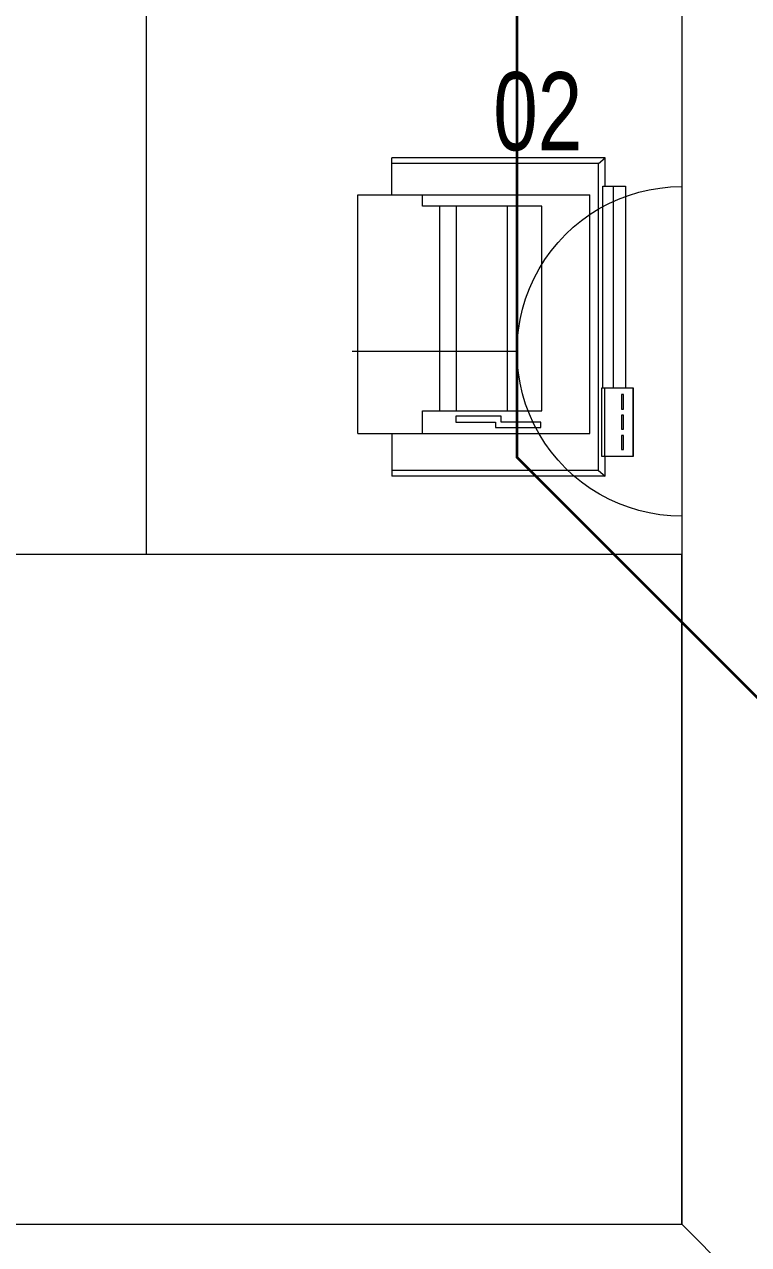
# Model space of a CAD drawing. Header units: metres. Extents: x 75097 to 220695, y -1557923 to -1361206.
# Drawn here: x 140894 to 141706, y -1430116 to -1428749 of the extents above; entities that cross this region are included whole.
import ezdxf

# ---------------------------------------------------------------- set-up
doc = ezdxf.new("R2010")
doc.units = ezdxf.units.M
doc.layers.get('0').update_dxf_attribs({"lineweight": 0})
doc.layers.add('A-100 - Copy$0$Medical Equipment and Furniture', color=8, linetype='Continuous', lineweight=0)
doc.layers.add('A-100 - Copy$0$Walls', color=8, linetype='Continuous', lineweight=0)
doc.layers.add('E-POWR', color=7, linetype='Continuous', lineweight=9, true_color=0x4e7e3e)
doc.styles.add('A-100 - Copy$0$X3G_ENTITY_257CFD', font='swisscl.ttf', dxfattribs={"height": 200})

# ---------------------------------------------------------------- blocks, each defined once
blk = doc.blocks.new('NORMAL SOCKET')
at = {"layer": 'E-POWR'}
for p, q in [((0, 307.7), (0, 615.4)), ((-307.7, 0), (307.7, 0))]:
    blk.add_line(p, q, dxfattribs=at)
blk.add_ellipse((0, 0), major_axis=(32.8, 305.9), ratio=1, start_param=4.81904, end_param=7.960633, dxfattribs=at)
blk = doc.blocks.new('A-100 - Copy$0$ITPPLT2C-P')
for p, q in [((0.0229, 0.0318), (0.2618, 0.0318)), ((0.0304, 0.0256), (0.0229, 0.0318)), ((0.0229, 0), (0.0229, 0.0318)), ((0.2618, -0.0096), (0.2618, 0.0318)), ((0.0304, -0.3182), (0.0304, 0.0256)), ((0.0304, 0.0256), (0.2618, 0.0256)), ((0, 0), (0, -0.2262)), ((0.0252, 0), (0, 0)), ((0.0139, 0), (0.0139, -0.2262)), ((0.0252, 0), (0.0139, 0)), ((0.0252, -0.2262), (0.0252, 0)), ((0.0401, -0.2769), (0.0401, -0.0096)), ((0.3, -0.0096), (0.0401, -0.0096)), ((0.2274, -0.0222), (0.2274, -0.0096)), ((0.3, -0.2769), (0.3, -0.0096)), ((0.0939, -0.2515), (0.0939, -0.0222)), ((0.0939, -0.0222), (0.2274, -0.0222)), ((0.1321, -0.2515), (0.1321, -0.0222)), ((0.1894, -0.2515), (0.1894, -0.0222)), ((0.2082, -0.2515), (0.2082, -0.0222)), ((-0.0091, -0.2262), (0.0267, -0.2262)), ((-0.0091, -0.3023), (-0.0091, -0.2262)), ((-0.0087, -0.2262), (0.0236, -0.2262)), ((-0.0087, -0.3023), (-0.0087, -0.2262)), ((0, -0.2262), (0.0252, -0.2262)), ((0.0139, -0.2262), (0.0252, -0.2262)), ((0.0236, -0.2262), (0.0236, -0.3023)), ((0.0267, -0.2262), (0.0267, -0.3023)), ((0.0023, -0.2495), (0.0023, -0.2334)), ((0.0023, -0.2334), (0.0045, -0.2334)), ((0.0045, -0.2334), (0.0045, -0.2495)), ((0.0045, -0.2495), (0.0023, -0.2495)), ((0.0023, -0.2721), (0.0023, -0.2562)), ((0.0023, -0.2562), (0.0045, -0.2562)), ((0.0045, -0.2562), (0.0045, -0.2721)), ((0.2274, -0.2515), (0.0939, -0.2515)), ((0.1395, -0.2575), (0.19, -0.2575)), ((0.1395, -0.2641), (0.1395, -0.2575)), ((0.19, -0.2575), (0.19, -0.2641)), ((0.2274, -0.2769), (0.2274, -0.2515)), ((0.0045, -0.2721), (0.0023, -0.2721)), ((0.0947, -0.2701), (0.0947, -0.2641)), ((0.0947, -0.2641), (0.1395, -0.2641)), ((0.1457, -0.2701), (0.0947, -0.2701)), ((0.19, -0.2641), (0.1457, -0.2641)), ((0.1457, -0.2641), (0.1457, -0.2701)), ((0.0023, -0.295), (0.0023, -0.2793)), ((0.0023, -0.2793), (0.0045, -0.2793)), ((0.0045, -0.2793), (0.0045, -0.295)), ((0.3, -0.2769), (0.0401, -0.2769)), ((0.2618, -0.2769), (0.2618, -0.3246)), ((0.0045, -0.295), (0.0023, -0.295)), ((0.0267, -0.3023), (-0.0091, -0.3023)), ((0.0236, -0.3023), (-0.0087, -0.3023)), ((0.0229, -0.3246), (0.0229, -0.3023)), ((0.0304, -0.3182), (0.0229, -0.3246)), ((0.0229, -0.3246), (0.2618, -0.3246)), ((0.0304, -0.3182), (0.2618, -0.3182))]:
    blk.add_line(p, q)
blk = doc.blocks.new('A-100 - Copy')
at = {"layer": 'A-100 - Copy$0$Medical Equipment and Furniture', "elevation": 0}
for points in [[(141031.2, -1427737.7), (141631.2, -1427737.7), (141631.2, -1429342.7), (141031.2, -1429342.7)], [(141631.2, -1429342.7), (140121.2, -1429342.7), (140121.2, -1430092.7), (141631.2, -1430092.7)]]:
    blk.add_lwpolyline(points, close=True, dxfattribs=at)
at = {"layer": 'A-100 - Copy$0$Walls'}
for p, q in [((141631.2, -1427737.7, 0), (141631.2, -1430092.7, 0)), ((141631.2, -1430092.7, 0), (141844.5, -1430305.9, 0))]:
    blk.add_line(p, q, dxfattribs=at)
at = {"layer": 'A-100 - Copy$0$Medical Equipment and Furniture', "extrusion": (-2.01292e-11, 8.17187e-07, -1), "xscale": 1000.000000000002, "yscale": 1000.000000000002, "zscale": 1000.000000000002, "rotation": 359.9985886711734}
blk.add_blockref('A-100 - Copy$0$ITPPLT2C-P', (-141568.2, -1428930.1, -3.5), dxfattribs=at)
at = {"layer": 'A-100 - Copy$0$Medical Equipment and Furniture', "insert": (141469.9, -1428891, 2.4), "char_height": 87.47, "attachment_point": 8, "style": 'A-100 - Copy$0$X3G_ENTITY_257CFD'}
blk.add_mtext('02', dxfattribs=at)

msp = doc.modelspace()

# ---------------------------------------------------------------- linework, layer by layer
at = {"layer": 'E-POWR', "const_width": 3, "elevation": 0}
msp.add_lwpolyline([(137388, -1431035.8), (137772.7, -1431035.8), (138901.2, -1429907.3), (138901.2, -1427924.6), (141446.6, -1427924.6), (141446.6, -1429233.6), (143248.9, -1431035.8), (143714.5, -1431035.8)], dxfattribs=at)

# ---------------------------------------------------------------- block references
at = {"layer": 'E-POWR', "color": 85, "xscale": -0.6, "yscale": 0.6, "zscale": 0.6, "rotation": 90}
msp.add_blockref('NORMAL SOCKET', (141631.2, -1429115, 0), dxfattribs=at)

# ---------------------------------------------------------------- next in the draw order: block references
msp.add_blockref('A-100 - Copy', (0, 0))

doc.saveas('drawing.dxf')
